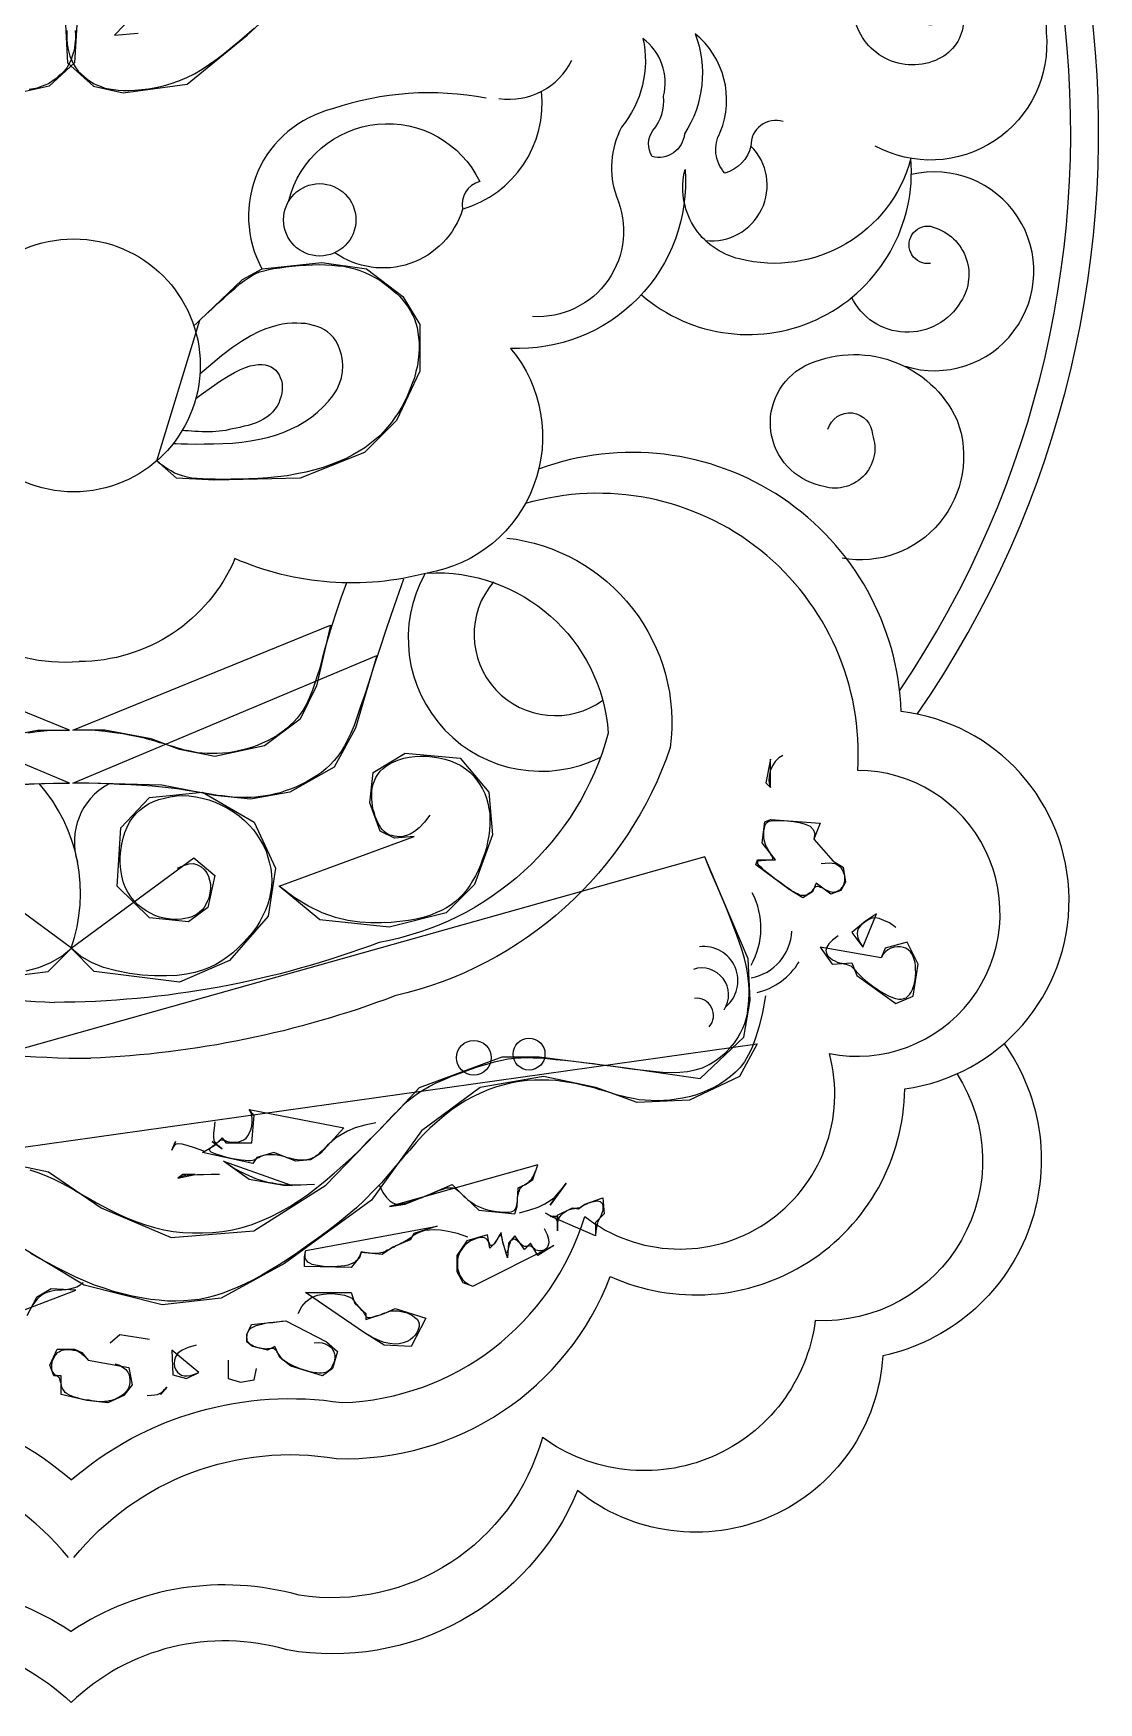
# Model space of a CAD drawing. Header units: metres. Extents: x 264 to 333.9, y 64.1 to 152.5.
# Drawn here: x 297.6 to 333.9, y 64.1 to 120.9 of the extents above; entities that cross this region are included whole.
import ezdxf

# ---------------------------------------------------------------- set-up
doc = ezdxf.new("R2010")
doc.units = ezdxf.units.M
for name, color, linetype in [('3', 3, 'Continuous'), ('4', 4, 'Continuous'), ('7', 7, 'Continuous')]:
    doc.layers.add(name, color=color, linetype=linetype)

msp = doc.modelspace()

# ---------------------------------------------------------------- linework, layer by layer
at = {"layer": '3'}
for points in [[(313.83, 134.75), (300.4, 120.83), (301.2, 120.9)], [(299.11, 121.19), (299.04, 119.89), (298.17, 119.09), (297.15, 118.87), (294.98, 119.16), (292.94, 120.83), (290.98, 122.64)], [(298.73, 121.19), (298.8, 119.89), (299.68, 119.09), (300.69, 118.87), (302.87, 119.16), (304.9, 120.83), (306.86, 122.64)], [(299.06, 120.99), (299.07, 120.84), (299.07, 120.69), (299.05, 120.54), (299.03, 120.39), (299, 120.25), (298.96, 120.11), (298.91, 119.97), (298.84, 119.84), (298.77, 119.72), (298.68, 119.61), (298.59, 119.51), (298.48, 119.42), (298.38, 119.33), (298.26, 119.25), (298.15, 119.18), (298.03, 119.13), (297.9, 119.08), (297.77, 119.03), (297.64, 119), (297.49, 118.98)], [(298.78, 120.99), (298.78, 120.84), (298.78, 120.69), (298.79, 120.54), (298.81, 120.39), (298.84, 120.25), (298.88, 120.11), (298.94, 119.97), (299, 119.84), (299.08, 119.72), (299.16, 119.61), (299.26, 119.51), (299.36, 119.42), (299.47, 119.33), (299.58, 119.25), (299.7, 119.18), (299.82, 119.13), (299.94, 119.08), (300.07, 119.03), (300.21, 119), (300.36, 118.98), (300.52, 118.96), (300.69, 118.95), (300.89, 118.95), (301.09, 118.96), (301.32, 118.98), (301.55, 119.01), (301.8, 119.05), (302.06, 119.11), (302.32, 119.19), (302.58, 119.28), (302.85, 119.39), (303.11, 119.52), (303.37, 119.67), (303.63, 119.84), (303.88, 120.03), (304.14, 120.22), (304.39, 120.43), (304.64, 120.64), (304.89, 120.85), (305.14, 121.07)], [(303.09, 110.95), (303.09, 110.95), (303.19, 111.04), (303.33, 111.17), (303.5, 111.33), (303.7, 111.51), (303.9, 111.7), (304.11, 111.89), (304.31, 112.07), (304.5, 112.23), (304.66, 112.37), (304.81, 112.49), (304.95, 112.58), (305.08, 112.66), (305.2, 112.72), (305.33, 112.78), (305.48, 112.82), (305.64, 112.86), (305.81, 112.89), (306.01, 112.92), (306.22, 112.95), (306.44, 112.98), (306.67, 113), (306.9, 113.01), (307.13, 113.02), (307.35, 113.03), (307.57, 113.02), (307.78, 113.01), (307.99, 112.99), (308.18, 112.97), (308.37, 112.93), (308.56, 112.88), (308.74, 112.83), (308.91, 112.76), (309.08, 112.68), (309.25, 112.59), (309.41, 112.5), (309.56, 112.39), (309.7, 112.28), (309.84, 112.17), (309.97, 112.06), (310.09, 111.94), (310.2, 111.82), (310.29, 111.7), (310.38, 111.58), (310.46, 111.45), (310.53, 111.32), (310.59, 111.18), (310.64, 111.04), (310.68, 110.89), (310.71, 110.72), (310.73, 110.55), (310.75, 110.37), (310.75, 110.18), (310.74, 109.99), (310.72, 109.79), (310.69, 109.59), (310.64, 109.39), (310.59, 109.18), (310.52, 108.98), (310.44, 108.78), (310.36, 108.58), (310.26, 108.38), (310.16, 108.19), (310.05, 108), (309.93, 107.83), (309.81, 107.66), (309.68, 107.5), (309.55, 107.35), (309.41, 107.2), (309.25, 107.07), (309.08, 106.93), (308.9, 106.8), (308.71, 106.68), (308.5, 106.56), (308.27, 106.44), (308.02, 106.33), (307.76, 106.23), (307.49, 106.13), (307.2, 106.05), (306.9, 105.97), (306.59, 105.91), (306.27, 105.85), (305.94, 105.81), (305.61, 105.78), (305.28, 105.76), (304.96, 105.74), (304.64, 105.73), (304.35, 105.73), (304.07, 105.72), (303.82, 105.73), (303.59, 105.73), (303.39, 105.74), (303.2, 105.75), (303.02, 105.77), (302.86, 105.8), (302.71, 105.84), (302.57, 105.89), (302.44, 105.94), (302.32, 106.01), (302.2, 106.08), (302.1, 106.15), (302.01, 106.21), (301.93, 106.27), (301.87, 106.32), (301.83, 106.36), (303.3, 111.14), (304.75, 112.52), (305.41, 112.88), (307.44, 113.1), (308.96, 112.88), (310.2, 111.94), (310.78, 110.99), (310.78, 109.4), (309.98, 107.73), (308.89, 106.64), (306.71, 105.77), (303.81, 105.7), (302.5, 105.77), (301.92, 106.28), (301.83, 106.36)], [(302.38, 106.94), (302.49, 106.94), (302.66, 106.93), (302.88, 106.93), (303.15, 106.92), (303.44, 106.93), (303.76, 106.93), (304.08, 106.94), (304.41, 106.96), (304.72, 106.99), (305.02, 107.03), (305.32, 107.09), (305.6, 107.15), (305.87, 107.23), (306.13, 107.32), (306.38, 107.43), (306.63, 107.55), (306.86, 107.69), (307.09, 107.84), (307.3, 108.01), (307.49, 108.19), (307.67, 108.38), (307.82, 108.57), (307.95, 108.77), (308.04, 108.98), (308.11, 109.18), (308.15, 109.38), (308.16, 109.58), (308.15, 109.77), (308.11, 109.96), (308.06, 110.13), (308, 110.29), (307.92, 110.43), (307.84, 110.55), (307.74, 110.65), (307.64, 110.74), (307.53, 110.81), (307.41, 110.88), (307.29, 110.92), (307.16, 110.96), (307.03, 110.99), (306.89, 111.02), (306.74, 111.03), (306.59, 111.04), (306.44, 111.04), (306.27, 111.02), (306.1, 111), (305.91, 110.96), (305.72, 110.9), (305.51, 110.83), (305.29, 110.74), (305.03, 110.61), (304.75, 110.43), (304.41, 110.21), (304.03, 109.92), (303.59, 109.55), (303.3, 109.3)], [(303.16, 108.47), (303.34, 108.61), (303.69, 108.86), (304, 109.07), (304.26, 109.23), (304.48, 109.36), (304.68, 109.46), (304.85, 109.53), (305.01, 109.58), (305.15, 109.61), (305.28, 109.63), (305.41, 109.63), (305.52, 109.62), (305.63, 109.59), (305.72, 109.55), (305.8, 109.5), (305.88, 109.44), (305.94, 109.36), (305.99, 109.28), (306.03, 109.19), (306.07, 109.09), (306.09, 108.99), (306.1, 108.88), (306.1, 108.77), (306.08, 108.66), (306.06, 108.55), (306.02, 108.43), (305.98, 108.32), (305.92, 108.21), (305.85, 108.11), (305.77, 108.01), (305.68, 107.92), (305.57, 107.84), (305.46, 107.77), (305.34, 107.7), (305.21, 107.65), (305.07, 107.6), (304.94, 107.56), (304.8, 107.53), (304.66, 107.49), (304.53, 107.47), (304.41, 107.44), (304.29, 107.42), (304.18, 107.39), (304.07, 107.38), (303.95, 107.36), (303.84, 107.35), (303.73, 107.34), (303.61, 107.34), (303.49, 107.34), (303.37, 107.34), (303.25, 107.35), (303.13, 107.35), (303.01, 107.36), (302.9, 107.37), (302.79, 107.38), (302.7, 107.39)], [(310.22, 102.33), (310.22, 102.33), (309.9, 101.42), (309.63, 100.63), (309.4, 99.94), (309.2, 99.34), (309.04, 98.83), (308.89, 98.38), (308.76, 98), (308.65, 97.66), (308.54, 97.36), (308.43, 97.1), (308.32, 96.87), (308.21, 96.66), (308.1, 96.47), (307.99, 96.31), (307.86, 96.16), (307.73, 96.02), (307.58, 95.88), (307.43, 95.76), (307.26, 95.64), (307.09, 95.54), (306.92, 95.44), (306.74, 95.35), (306.56, 95.26), (306.38, 95.19), (306.2, 95.13), (306.03, 95.07), (305.86, 95.03), (305.69, 94.99), (305.53, 94.96), (305.36, 94.94), (305.2, 94.92), (305.04, 94.91), (304.88, 94.91), (304.73, 94.91), (304.57, 94.91), (304.41, 94.92), (304.24, 94.94), (304.07, 94.96), (303.9, 94.98), (303.71, 95.01), (303.52, 95.04), (303.31, 95.08), (303.09, 95.11), (302.85, 95.15), (302.6, 95.19), (302.32, 95.22), (302.01, 95.26), (301.68, 95.29), (301.32, 95.31), (300.95, 95.34), (300.57, 95.35), (300.19, 95.37), (299.83, 95.38), (299.5, 95.39), (299.21, 95.39), (298.98, 95.39), (309.31, 99.74), (308.59, 97.26), (307.86, 95.94), (306.35, 95.09), (305.02, 94.85), (303.81, 94.97), (302, 95.33), (299.52, 95.39), (298.98, 95.39)], [(308.28, 102.21), (308.28, 102.21), (308.09, 101.69), (307.93, 101.21), (307.78, 100.76), (307.66, 100.35), (307.55, 99.97), (307.46, 99.63), (307.37, 99.31), (307.29, 99.04), (307.21, 98.79), (307.13, 98.56), (307.05, 98.36), (306.97, 98.18), (306.89, 98.02), (306.8, 97.87), (306.71, 97.74), (306.6, 97.61), (306.49, 97.48), (306.36, 97.36), (306.23, 97.24), (306.08, 97.13), (305.93, 97.02), (305.77, 96.93), (305.6, 96.83), (305.42, 96.75), (305.24, 96.68), (305.05, 96.61), (304.85, 96.55), (304.66, 96.5), (304.46, 96.46), (304.27, 96.43), (304.08, 96.41), (303.89, 96.4), (303.72, 96.4), (303.54, 96.4), (303.38, 96.41), (303.22, 96.43), (303.07, 96.46), (302.92, 96.49), (302.78, 96.52), (302.64, 96.56), (302.51, 96.6), (302.38, 96.64), (302.24, 96.68), (302.1, 96.73), (301.94, 96.77), (301.78, 96.82), (301.6, 96.87), (301.41, 96.92), (301.19, 96.97), (300.95, 97.02), (300.68, 97.07), (300.39, 97.11), (300.08, 97.15), (299.74, 97.18), (299.37, 97.2), (298.98, 97.2), (307.74, 100.77), (307.26, 98.71), (306.71, 97.57), (305.5, 96.66), (303.81, 96.3), (302.6, 96.54), (301.64, 96.9), (300.07, 97.2), (298.98, 97.2)], [(297.45, 97.11), (297.77, 97.15), (298.11, 97.18), (298.47, 97.2), (298.87, 97.2), (290.11, 100.77)], [(297.28, 95.35), (297.66, 95.37), (298.02, 95.38), (298.35, 95.39), (298.63, 95.39), (298.87, 95.39), (288.54, 99.74)], [(296.21, 96.9), (297.78, 97.2), (298.87, 97.2)], [(311.12, 94.31), (311.12, 94.31), (310.93, 94.07), (310.75, 93.88), (310.59, 93.75), (310.45, 93.66), (310.32, 93.61), (310.2, 93.58), (310.1, 93.57), (310, 93.58), (309.91, 93.59), (309.83, 93.61), (309.76, 93.63), (309.69, 93.66), (309.62, 93.71), (309.56, 93.75), (309.51, 93.81), (309.45, 93.88), (309.4, 93.96), (309.35, 94.06), (309.3, 94.16), (309.26, 94.26), (309.23, 94.38), (309.19, 94.49), (309.17, 94.62), (309.15, 94.74), (309.14, 94.86), (309.14, 94.99), (309.14, 95.11), (309.16, 95.24), (309.19, 95.36), (309.23, 95.47), (309.28, 95.59), (309.35, 95.69), (309.43, 95.8), (309.53, 95.89), (309.64, 95.98), (309.77, 96.06), (309.91, 96.13), (310.06, 96.19), (310.23, 96.24), (310.41, 96.28), (310.6, 96.3), (310.8, 96.31), (311, 96.31), (311.21, 96.29), (311.42, 96.26), (311.62, 96.21), (311.82, 96.15), (312, 96.08), (312.17, 95.99), (312.33, 95.88), (312.47, 95.77), (312.6, 95.64), (312.71, 95.5), (312.81, 95.35), (312.9, 95.2), (312.98, 95.04), (313.04, 94.88), (313.09, 94.71), (313.12, 94.53), (313.15, 94.36), (313.16, 94.17), (313.15, 93.99), (313.14, 93.8), (313.12, 93.6), (313.08, 93.4), (313.04, 93.2), (312.98, 93.01), (312.91, 92.81), (312.84, 92.61), (312.76, 92.43), (312.67, 92.24), (312.57, 92.07), (312.47, 91.91), (312.36, 91.76), (312.25, 91.62), (312.12, 91.49), (311.99, 91.37), (311.84, 91.26), (311.68, 91.16), (311.51, 91.07), (311.32, 90.98), (311.11, 90.9), (310.89, 90.83), (310.65, 90.77), (310.39, 90.72), (310.1, 90.69), (309.8, 90.66), (309.47, 90.64), (309.11, 90.65), (308.73, 90.67), (308.33, 90.73), (307.91, 90.83), (307.46, 90.99), (306.99, 91.21), (306.5, 91.51), (305.99, 91.89), (310.58, 93.58), (309.91, 93.52), (309.43, 93.76), (309.07, 94.73), (309.19, 95.76), (310.28, 96.42), (312.15, 96.24), (313.12, 95.09), (313.24, 93.64), (312.63, 91.95), (311.67, 90.99), (309.73, 90.5), (307.38, 90.75), (305.99, 91.89)], [(323.12, 96.33), (323.12, 96.33), (322.98, 96.26), (322.86, 96.13), (322.76, 95.98), (322.69, 95.81), (322.65, 95.63), (322.64, 95.47), (322.66, 95.34), (322.7, 95.25), (322.7, 96.21), (322.54, 95.41), (322.7, 95.25)], [(295.85, 95.33), (298.32, 95.39), (298.87, 95.39)], [(302.54, 92.5), (302.54, 92.5), (302.74, 92.6), (302.92, 92.65), (303.08, 92.66), (303.22, 92.62), (303.34, 92.55), (303.44, 92.46), (303.53, 92.35), (303.59, 92.22), (303.63, 92.1), (303.66, 91.97), (303.66, 91.84), (303.65, 91.72), (303.63, 91.6), (303.6, 91.48), (303.55, 91.37), (303.5, 91.27), (303.44, 91.17), (303.37, 91.09), (303.3, 91.02), (303.22, 90.95), (303.12, 90.9), (303.02, 90.85), (302.91, 90.81), (302.79, 90.79), (302.67, 90.77), (302.53, 90.76), (302.38, 90.76), (302.23, 90.78), (302.08, 90.8), (301.92, 90.84), (301.77, 90.9), (301.62, 90.97), (301.47, 91.05), (301.32, 91.15), (301.19, 91.26), (301.06, 91.39), (300.95, 91.53), (300.85, 91.69), (300.76, 91.86), (300.69, 92.04), (300.64, 92.24), (300.61, 92.45), (300.59, 92.67), (300.59, 92.89), (300.61, 93.11), (300.64, 93.32), (300.69, 93.53), (300.75, 93.72), (300.83, 93.9), (300.91, 94.07), (301.01, 94.22), (301.13, 94.36), (301.26, 94.48), (301.4, 94.59), (301.55, 94.69), (301.72, 94.77), (301.9, 94.84), (302.09, 94.89), (302.29, 94.93), (302.5, 94.96), (302.71, 94.97), (302.93, 94.96), (303.16, 94.93), (303.38, 94.89), (303.6, 94.83), (303.82, 94.75), (304.03, 94.65), (304.24, 94.54), (304.44, 94.42), (304.63, 94.28), (304.81, 94.13), (304.97, 93.97), (305.12, 93.81), (305.25, 93.63), (305.36, 93.45), (305.46, 93.27), (305.55, 93.08), (305.61, 92.88), (305.67, 92.68), (305.71, 92.49), (305.73, 92.29), (305.74, 92.08), (305.73, 91.88), (305.7, 91.68), (305.66, 91.48), (305.61, 91.28), (305.53, 91.08), (305.44, 90.89), (305.34, 90.69), (305.22, 90.5), (305.08, 90.31), (304.93, 90.13), (304.77, 89.96), (304.6, 89.79), (304.42, 89.63), (304.24, 89.49), (304.04, 89.35), (303.84, 89.23), (303.62, 89.13), (303.39, 89.04), (303.13, 88.96), (302.84, 88.9), (302.52, 88.86), (302.16, 88.84), (301.76, 88.84), (301.34, 88.87), (300.9, 88.92), (300.46, 89.01), (300.02, 89.13), (299.61, 89.3), (299.24, 89.51), (298.92, 89.78), (303.09, 92.86), (303.81, 92.25), (303.57, 91.17), (302.91, 90.68), (301.58, 90.81), (300.49, 91.89), (300.61, 93.88), (301.58, 94.91), (303.39, 95.09), (305.14, 94.07), (305.87, 92.5), (305.62, 90.87), (304.3, 89.36), (302.6, 88.63), (299.7, 88.99), (298.92, 89.78)], [(324.42, 92.66), (324.42, 92.66), (324.56, 92.68), (324.69, 92.69), (324.79, 92.68), (324.88, 92.66), (324.95, 92.63), (325.01, 92.6), (325.06, 92.55), (325.1, 92.5), (325.13, 92.45), (325.16, 92.4), (325.18, 92.34), (325.2, 92.29), (325.21, 92.23), (325.21, 92.17), (325.21, 92.12), (325.21, 92.07), (325.2, 92.02), (325.19, 91.98), (325.18, 91.93), (325.16, 91.9), (325.14, 91.86), (325.11, 91.83), (325.09, 91.8), (325.06, 91.77), (325.02, 91.75), (324.99, 91.72), (324.95, 91.71), (324.91, 91.69), (324.87, 91.69), (324.82, 91.68), (324.77, 91.69), (324.72, 91.7), (324.67, 91.72), (324.62, 91.74), (324.56, 91.77), (324.5, 91.8), (324.45, 91.83), (324.4, 91.85), (324.35, 91.87), (324.31, 91.88), (324.28, 91.88), (324.24, 91.87), (324.22, 91.86), (324.19, 91.83), (324.17, 91.81), (324.14, 91.78), (324.12, 91.75), (324.09, 91.71), (324.06, 91.68), (324.03, 91.66), (323.99, 91.63), (323.95, 91.61), (323.91, 91.59), (323.86, 91.58), (323.82, 91.57), (323.77, 91.58), (323.72, 91.58), (323.67, 91.6), (323.61, 91.63), (323.54, 91.66), (323.48, 91.7), (323.4, 91.75), (323.31, 91.81), (323.22, 91.87), (323.12, 91.95), (323.01, 92.03), (322.89, 92.11), (322.78, 92.2), (322.67, 92.28), (322.57, 92.36), (322.47, 92.44), (322.4, 92.51), (322.34, 92.56), (322.3, 92.61), (322.27, 92.65), (322.26, 92.68), (322.26, 92.71), (322.26, 92.73), (322.28, 92.75), (322.31, 92.76), (322.34, 92.77), (322.38, 92.77), (322.42, 92.78), (322.46, 92.78), (322.5, 92.78), (322.54, 92.78), (322.59, 92.79), (322.63, 92.79), (322.67, 92.79), (322.7, 92.79), (322.73, 92.79), (322.75, 92.8), (322.76, 92.81), (322.77, 92.83), (322.77, 92.85), (322.76, 92.88), (322.74, 92.92), (322.71, 92.97), (322.68, 93.03), (322.64, 93.09), (322.6, 93.16), (322.56, 93.23), (322.53, 93.31), (322.5, 93.39), (322.48, 93.47), (322.47, 93.55), (322.47, 93.64), (322.47, 93.71), (322.47, 93.79), (322.49, 93.86), (322.5, 93.92), (322.52, 93.97), (322.54, 94.02), (322.56, 94.05), (322.6, 94.08), (322.65, 94.1), (322.72, 94.11), (322.81, 94.12), (322.94, 94.12), (323.09, 94.12), (323.27, 94.11), (323.48, 94.09), (323.68, 94.06), (323.87, 94), (324.04, 93.93), (324.15, 93.82), (324.2, 93.68), (324.17, 93.49), (324.83, 92.74), (325.17, 92.54), (325.25, 92.03), (325.09, 91.74), (324.75, 91.62), (324.25, 91.99), (324.12, 91.7), (323.79, 91.49), (323.33, 91.78), (322.2, 92.62), (322.25, 92.79), (322.66, 92.79), (322.87, 92.79), (322.41, 93.37), (322.5, 94.08), (322.7, 94.16), (324.38, 94.04), (324.17, 93.49)], [(297.52, 82.25), (297.79, 82.16), (298.05, 82.05), (298.31, 81.94), (298.56, 81.82), (298.8, 81.69), (299.04, 81.55), (299.29, 81.41), (299.53, 81.27), (299.78, 81.13), (300.04, 80.99), (300.3, 80.85), (300.58, 80.72), (300.86, 80.59), (301.15, 80.48), (301.45, 80.38), (301.76, 80.29), (302.07, 80.21), (302.39, 80.15), (302.72, 80.11), (303.05, 80.1), (303.39, 80.1), (303.73, 80.11), (304.07, 80.15), (304.41, 80.21), (304.74, 80.29), (305.07, 80.39), (305.4, 80.52), (305.72, 80.66), (306.03, 80.82), (306.35, 81), (306.65, 81.19), (306.96, 81.4), (307.26, 81.63), (307.56, 81.87), (307.86, 82.13), (308.16, 82.39), (308.45, 82.66), (308.73, 82.93), (308.99, 83.2), (309.24, 83.45), (309.48, 83.69), (309.69, 83.91), (309.87, 84.1), (310.05, 84.28), (310.21, 84.44), (310.36, 84.58), (310.52, 84.71), (310.69, 84.84), (310.88, 84.96), (311.09, 85.08), (311.33, 85.2), (311.6, 85.32), (311.88, 85.44), (312.18, 85.55), (312.47, 85.66), (312.77, 85.76), (313.05, 85.84), (313.31, 85.92), (313.56, 85.97), (313.78, 86.02), (314, 86.04), (314.21, 86.06), (314.42, 86.07), (314.63, 86.06), (314.86, 86.05), (315.12, 86.03), (315.39, 86), (315.69, 85.97), (316.01, 85.94), (316.34, 85.9), (316.68, 85.86), (317.03, 85.81), (317.37, 85.77), (317.72, 85.72), (318.06, 85.67), (318.39, 85.63), (318.71, 85.6), (319.02, 85.57), (319.32, 85.56), (319.61, 85.57), (319.88, 85.59), (320.14, 85.65), (320.38, 85.72), (320.61, 85.83), (320.81, 85.95), (321, 86.09), (321.18, 86.24), (321.33, 86.4), (321.47, 86.56), (321.58, 86.73), (321.68, 86.9), (321.76, 87.06), (321.82, 87.22), (321.87, 87.38), (321.91, 87.55), (321.93, 87.71), (321.95, 87.87), (321.96, 88.04), (321.97, 88.21), (321.97, 88.38), (321.96, 88.56), (321.94, 88.75), (321.91, 88.96), (321.87, 89.19), (321.81, 89.43), (321.73, 89.7), (321.63, 90), (321.52, 90.32), (321.38, 90.67), (321.23, 91.05), (321.06, 91.46), (320.87, 91.91), (320.67, 92.38), (320.46, 92.89), (287.52, 83.63)], [(297.39, 89.01), (297.82, 89.13), (298.23, 89.3), (298.6, 89.51), (298.93, 89.78), (294.76, 92.86)], [(295.8, 82.68), (298.15, 82.18), (299.94, 80.95), (302.32, 79.95), (305.13, 80.17), (307.58, 81.73), (309.95, 84.17), (310.76, 85.05), (313.57, 86.09), (314.83, 86.09), (317.79, 85.72), (320.31, 85.35), (321.79, 86.76), (322.01, 88.01), (321.94, 89.42), (321.05, 91.49), (320.46, 92.89)], [(326.96, 90.49), (326.96, 90.49), (326.74, 90.64), (326.55, 90.73), (326.39, 90.79), (326.26, 90.81), (326.15, 90.8), (326.06, 90.77), (325.98, 90.72), (325.9, 90.67), (325.82, 90.61), (325.75, 90.54), (325.69, 90.46), (325.65, 90.37), (325.64, 90.27), (325.66, 90.14), (325.72, 90), (325.84, 89.82), (326.3, 90.95), (325.92, 90.7), (325.46, 90.32), (325.84, 89.82)], [(295.24, 88.63), (298.14, 88.99), (298.93, 89.78)], [(325, 90.2), (325, 90.2), (324.8, 90.06), (324.68, 89.93), (324.61, 89.82), (324.58, 89.71), (324.6, 89.61), (324.65, 89.52), (324.72, 89.45), (324.8, 89.39), (324.88, 89.35), (324.96, 89.31), (325.04, 89.29), (325.12, 89.27), (325.19, 89.25), (325.26, 89.24), (325.32, 89.22), (325.38, 89.2), (325.43, 89.18), (325.47, 89.14), (325.51, 89.1), (325.56, 89.05), (325.61, 88.99), (325.67, 88.93), (325.74, 88.85), (325.82, 88.77), (325.93, 88.68), (326.04, 88.59), (326.17, 88.49), (326.31, 88.4), (326.44, 88.31), (326.58, 88.23), (326.71, 88.16), (326.84, 88.11), (326.95, 88.07), (327.06, 88.05), (327.15, 88.05), (327.23, 88.07), (327.31, 88.1), (327.37, 88.15), (327.43, 88.22), (327.48, 88.29), (327.52, 88.38), (327.56, 88.48), (327.59, 88.59), (327.61, 88.71), (327.63, 88.83), (327.64, 88.95), (327.63, 89.07), (327.63, 89.18), (327.61, 89.3), (327.58, 89.4), (327.55, 89.5), (327.5, 89.59), (327.45, 89.66), (327.38, 89.73), (327.3, 89.78), (327.22, 89.81), (327.12, 89.83), (327.01, 89.83), (326.9, 89.82), (326.79, 89.78), (326.69, 89.73), (326.6, 89.66), (326.52, 89.56), (326.46, 89.45), (324.38, 89.82), (324.79, 89.24), (325.46, 89.28), (325.63, 88.86), (326.96, 87.9), (327.55, 88.15), (327.72, 89.24), (327.34, 89.99), (326.59, 89.78), (326.46, 89.45)], [(322.53, 88.16), (322.53, 88.16), (322.42, 87.6), (322.31, 87.13), (322.19, 86.73), (322.07, 86.41), (321.94, 86.14), (321.81, 85.92), (321.66, 85.73), (321.51, 85.57), (321.34, 85.42), (321.16, 85.28), (320.97, 85.16), (320.77, 85.05), (320.57, 84.95), (320.36, 84.87), (320.15, 84.79), (319.93, 84.73), (319.71, 84.68), (319.49, 84.65), (319.27, 84.62), (319.06, 84.6), (318.84, 84.59), (318.63, 84.6), (318.43, 84.61), (318.23, 84.63), (318.03, 84.67), (317.84, 84.71), (317.65, 84.75), (317.46, 84.8), (317.27, 84.86), (317.08, 84.92), (316.89, 84.97), (316.7, 85.03), (316.49, 85.08), (316.29, 85.13), (316.07, 85.18), (315.85, 85.22), (315.63, 85.25), (315.4, 85.28), (315.16, 85.29), (314.92, 85.3), (314.67, 85.29), (314.42, 85.28), (314.16, 85.25), (313.9, 85.2), (313.64, 85.14), (313.38, 85.07), (313.12, 84.98), (312.86, 84.87), (312.6, 84.74), (312.34, 84.6), (312.09, 84.45), (311.84, 84.27), (311.6, 84.08), (311.36, 83.88), (311.12, 83.66), (310.88, 83.43), (310.65, 83.18), (310.43, 82.92), (310.2, 82.65), (309.96, 82.38), (309.72, 82.1), (309.47, 81.81), (309.2, 81.53), (308.92, 81.24), (308.62, 80.96), (308.3, 80.69), (307.98, 80.42), (307.64, 80.16), (307.3, 79.91), (306.96, 79.67), (306.63, 79.44), (306.31, 79.22), (305.99, 79.02), (305.69, 78.84), (305.4, 78.67), (305.12, 78.51), (304.84, 78.37), (304.57, 78.25), (304.31, 78.14), (304.05, 78.04), (303.79, 77.96), (303.53, 77.89), (303.27, 77.84), (303.01, 77.81), (302.75, 77.79), (302.48, 77.78), (302.2, 77.78), (301.91, 77.81), (301.62, 77.84), (301.31, 77.89), (301, 77.95), (300.68, 78.03), (300.36, 78.11), (300.04, 78.22), (299.72, 78.33), (299.4, 78.46), (299.08, 78.6), (298.76, 78.75), (298.45, 78.91), (298.15, 79.07), (297.85, 79.23), (297.55, 79.4)], [(286.03, 81.43), (322.24, 86.53), (321.64, 85.42), (319.94, 84.61), (318.16, 84.54), (316.76, 85.05), (314.98, 85.42), (312.83, 85.05), (310.83, 83.57), (309.13, 81.21), (306.17, 79.06), (304.02, 77.88), (302.02, 77.66), (299.36, 78.32), (296.92, 79.8)], [(309.28, 83.84), (309.28, 83.84), (308.9, 83.76), (308.58, 83.67), (308.32, 83.56), (308.1, 83.44), (307.91, 83.32), (307.77, 83.2), (307.64, 83.08), (307.54, 82.98), (307.45, 82.89), (307.37, 82.82), (307.31, 82.76), (307.24, 82.72), (307.19, 82.68), (307.14, 82.65), (307.09, 82.63), (307.04, 82.61), (306.98, 82.6), (306.93, 82.59), (306.87, 82.58), (306.8, 82.58), (306.74, 82.58), (306.67, 82.58), (306.6, 82.59), (306.52, 82.6), (306.44, 82.62), (306.36, 82.64), (306.27, 82.66), (306.18, 82.69), (306.1, 82.71), (306.01, 82.73), (305.92, 82.75), (305.84, 82.76), (305.76, 82.76), (305.68, 82.76), (305.6, 82.76), (305.53, 82.74), (305.46, 82.73), (305.4, 82.71), (305.35, 82.69), (305.3, 82.66), (305.26, 82.64), (305.22, 82.62), (305.18, 82.6), (305.14, 82.58), (305.09, 82.56), (305.02, 82.55), (304.94, 82.55), (304.84, 82.56), (304.71, 82.57), (304.57, 82.6), (304.41, 82.62), (304.26, 82.66), (304.1, 82.7), (303.96, 82.74), (303.84, 82.78), (303.74, 82.82), (303.68, 82.85), (303.64, 82.89), (303.63, 82.93), (303.64, 82.96), (303.66, 82.99), (303.69, 83.02), (303.74, 83.06), (303.78, 83.09), (303.82, 83.12), (303.86, 83.15), (303.89, 83.18), (303.92, 83.2), (303.96, 83.23), (303.98, 83.25), (304.01, 83.26), (304.04, 83.27), (304.06, 83.27), (304.08, 83.27), (304.1, 83.26), (304.13, 83.25), (304.16, 83.24), (304.2, 83.22), (304.25, 83.21), (304.31, 83.2), (304.37, 83.19), (304.45, 83.19), (304.53, 83.19), (304.62, 83.2), (304.71, 83.23), (304.79, 83.27), (304.87, 83.32), (304.93, 83.4), (304.99, 83.5), (305.03, 83.61), (305.06, 83.73), (305.08, 83.86), (305.08, 83.98), (305.06, 84.1), (305.03, 84.21), (304.97, 84.3), (308.19, 83.67), (307.4, 82.8), (307.06, 82.59), (306.56, 82.54), (305.81, 82.84), (305.23, 82.67), (305.1, 82.46), (303.39, 82.84), (303.81, 83.09), (304.06, 83.34), (304.18, 83.17), (305.06, 83.17), (305.14, 84.09), (304.97, 84.3)], [(303.81, 83.88), (303.81, 83.88), (303.78, 83.66), (303.76, 83.49), (303.76, 83.36), (303.77, 83.26), (303.81, 83.19), (303.86, 83.12), (303.95, 83.05), (304.06, 82.96), (303.72, 83.21), (304.06, 82.96)], [(303.43, 82.88), (303.43, 82.88), (303.11, 82.99), (302.87, 83.07), (302.7, 83.12), (302.57, 83.13), (302.49, 83.12), (302.43, 83.08), (302.39, 83.02), (302.34, 82.92), (302.47, 83.21), (302.34, 82.92)], [(307.19, 81.75), (307.19, 81.75), (306.93, 81.74), (306.73, 81.73), (306.55, 81.72), (306.41, 81.72), (306.29, 81.73), (306.17, 81.73), (306.05, 81.75), (305.93, 81.76), (305.78, 81.79), (305.61, 81.82), (305.42, 81.87), (305.2, 81.94), (304.97, 82.04), (304.7, 82.17), (304.41, 82.33), (304.1, 82.54), (306.44, 81.71), (306.14, 81.71), (304.97, 81.92), (304.1, 82.54)], [(309.4, 81.71), (309.4, 81.71), (309.52, 81.48), (309.64, 81.31), (309.75, 81.19), (309.86, 81.12), (309.97, 81.08), (310.07, 81.08), (310.17, 81.09), (310.27, 81.11), (310.37, 81.14), (310.46, 81.17), (310.56, 81.2), (310.66, 81.24), (310.75, 81.27), (310.85, 81.31), (310.95, 81.35), (311.04, 81.39), (311.14, 81.43), (311.24, 81.47), (311.34, 81.51), (311.44, 81.55), (311.53, 81.58), (311.62, 81.61), (311.7, 81.63), (311.78, 81.64), (311.84, 81.64), (311.9, 81.63), (311.96, 81.61), (312.01, 81.59), (312.06, 81.55), (312.11, 81.51), (312.16, 81.46), (312.21, 81.41), (312.27, 81.35), (312.34, 81.29), (312.41, 81.23), (312.49, 81.17), (312.58, 81.11), (312.67, 81.05), (312.77, 81), (312.88, 80.95), (313, 80.91), (313.13, 80.88), (313.25, 80.85), (313.38, 80.83), (313.5, 80.82), (313.62, 80.81), (313.72, 80.81), (313.81, 80.81), (313.88, 80.82), (313.94, 80.84), (313.98, 80.86), (314.01, 80.89), (314.04, 80.93), (314.05, 80.97), (314.06, 81.01), (314.07, 81.06), (314.08, 81.12), (314.09, 81.18), (314.1, 81.25), (314.1, 81.31), (314.11, 81.38), (314.13, 81.44), (314.14, 81.49), (314.16, 81.54), (314.18, 81.59), (314.2, 81.62), (314.22, 81.65), (314.25, 81.68), (314.28, 81.71), (314.32, 81.73), (314.35, 81.75), (314.39, 81.77), (314.43, 81.8), (314.48, 81.83), (314.52, 81.87), (314.57, 81.93), (314.62, 82.01), (314.67, 82.12), (314.73, 82.25), (314.79, 82.42), (309.74, 81), (310.28, 81.08), (311.03, 81.38), (311.87, 81.75), (312.16, 81.46), (312.78, 80.88), (314, 80.75), (314.08, 81), (314.12, 81.63), (314.37, 81.75), (314.62, 81.92), (314.79, 82.42)], [(303.97, 82.09), (303.97, 82.09), (303.68, 82.09), (303.42, 82.08), (303.2, 82.08), (303.01, 82.07), (302.86, 82.06), (302.73, 82.03), (302.63, 82), (302.55, 81.96), (303.14, 82.09), (302.72, 82.09), (302.55, 81.96)], [(314.16, 80.79), (314.16, 80.79), (314.52, 80.89), (314.8, 80.98), (315.03, 81.09), (315.21, 81.2), (315.36, 81.32), (315.49, 81.46), (315.62, 81.62), (315.75, 81.79), (315.21, 81.04), (315.37, 81.29), (315.75, 81.79)], [(315.04, 80.79), (315.04, 80.79), (315.1, 80.75), (315.16, 80.72), (315.21, 80.69), (315.26, 80.67), (315.3, 80.65), (315.34, 80.63), (315.37, 80.61), (315.4, 80.58), (315.42, 80.55), (315.43, 80.51), (315.44, 80.47), (315.45, 80.43), (315.45, 80.39), (315.46, 80.36), (315.46, 80.35), (315.46, 80.34), (315.46, 80.35), (315.46, 80.37), (315.46, 80.41), (315.47, 80.45), (315.48, 80.5), (315.49, 80.56), (315.51, 80.61), (315.54, 80.66), (315.58, 80.71), (315.62, 80.75), (315.66, 80.79), (315.71, 80.82), (315.76, 80.85), (315.81, 80.88), (315.86, 80.9), (315.91, 80.91), (315.95, 80.92), (315.99, 80.93), (316.03, 80.93), (316.06, 80.94), (316.09, 80.94), (316.11, 80.94), (316.14, 80.95), (316.17, 80.95), (316.19, 80.96), (316.22, 80.97), (316.25, 80.99), (316.28, 81.01), (316.32, 81.03), (316.35, 81.05), (316.4, 81.07), (316.45, 81.09), (316.5, 81.12), (316.56, 81.14), (316.62, 81.16), (316.69, 81.17), (316.75, 81.18), (316.81, 81.19), (316.86, 81.18), (316.91, 81.17), (316.94, 81.14), (316.97, 81.11), (316.99, 81.06), (317, 81.01), (317, 80.95), (317, 80.89), (316.99, 80.83), (316.96, 80.77), (316.94, 80.71), (316.9, 80.64), (316.87, 80.57), (316.83, 80.49), (316.8, 80.4), (316.78, 80.29), (316.76, 80.16), (316.75, 80), (315.21, 80.67), (315.46, 80.67), (315.46, 80.17), (315.46, 80.71), (315.96, 80.96), (316.17, 80.92), (316.38, 81.08), (317, 81.29), (317.04, 80.75), (316.75, 80.46), (316.75, 80)], [(312.41, 79.96), (312.41, 79.96), (312.05, 80.08), (311.74, 80.15), (311.48, 80.2), (311.27, 80.21), (311.1, 80.2), (310.95, 80.18), (310.84, 80.15), (310.75, 80.11), (310.67, 80.08), (310.61, 80.04), (310.56, 80.01), (310.52, 79.98), (310.48, 79.95), (310.45, 79.92), (310.41, 79.9), (310.37, 79.87), (310.32, 79.84), (310.27, 79.81), (310.21, 79.78), (310.15, 79.75), (310.09, 79.72), (310.02, 79.69), (309.96, 79.66), (309.9, 79.62), (309.84, 79.59), (309.78, 79.56), (309.73, 79.53), (309.67, 79.51), (309.62, 79.48), (309.57, 79.46), (309.51, 79.44), (309.45, 79.42), (309.39, 79.41), (309.33, 79.4), (309.26, 79.4), (309.2, 79.4), (309.14, 79.4), (309.08, 79.41), (309.03, 79.41), (308.98, 79.42), (308.94, 79.42), (308.9, 79.43), (308.87, 79.43), (308.85, 79.43), (308.83, 79.43), (308.81, 79.43), (308.8, 79.43), (308.79, 79.42), (308.78, 79.41), (308.77, 79.4), (308.76, 79.38), (308.75, 79.37), (308.74, 79.34), (308.73, 79.32), (308.71, 79.29), (308.69, 79.26), (308.67, 79.22), (308.64, 79.18), (308.6, 79.14), (308.56, 79.11), (308.5, 79.07), (308.42, 79.04), (308.33, 79.01), (308.23, 78.98), (308.1, 78.97), (307.96, 78.96), (307.81, 78.95), (307.65, 78.95), (307.5, 78.96), (307.36, 78.98), (307.23, 79), (307.12, 79.03), (307.03, 79.07), (306.97, 79.11), (306.92, 79.17), (306.89, 79.22), (306.88, 79.28), (306.88, 79.35), (306.88, 79.42), (306.9, 79.5), (311.36, 80.33), (310.57, 80.08), (310.45, 79.87), (309.86, 79.62), (309.49, 79.37), (308.9, 79.42), (308.78, 79.46), (308.73, 79.29), (308.44, 78.92), (306.85, 78.96), (306.85, 79.29), (306.9, 79.5)], [(315, 80.25), (315, 80.25), (315.1, 80.05), (315.15, 79.89), (315.16, 79.76), (315.13, 79.65), (315.09, 79.58), (315.02, 79.53), (314.95, 79.5), (314.88, 79.49), (314.82, 79.49), (314.77, 79.5), (314.72, 79.52), (314.68, 79.55), (314.64, 79.58), (314.61, 79.6), (314.58, 79.63), (314.55, 79.65), (314.52, 79.65), (314.49, 79.66), (314.46, 79.65), (314.43, 79.65), (314.4, 79.64), (314.37, 79.64), (314.34, 79.64), (314.31, 79.65), (314.27, 79.67), (314.24, 79.7), (314.2, 79.73), (314.16, 79.77), (314.13, 79.8), (314.09, 79.84), (314.05, 79.86), (314.02, 79.88), (313.98, 79.89), (313.95, 79.89), (313.92, 79.87), (313.9, 79.85), (313.87, 79.83), (313.85, 79.79), (313.83, 79.75), (313.82, 79.71), (313.8, 79.66), (313.79, 79.61), (313.78, 79.56), (313.77, 79.52), (313.76, 79.48), (313.75, 79.45), (313.74, 79.43), (313.72, 79.43), (313.71, 79.44), (313.7, 79.47), (313.68, 79.51), (313.66, 79.56), (313.65, 79.61), (313.63, 79.67), (313.61, 79.73), (313.6, 79.78), (313.59, 79.84), (313.58, 79.88), (313.57, 79.92), (313.56, 79.96), (313.55, 79.99), (313.54, 80), (313.52, 80.01), (313.51, 80.01), (313.49, 80), (313.47, 79.98), (313.45, 79.96), (313.43, 79.93), (313.41, 79.89), (313.38, 79.86), (313.36, 79.82), (313.33, 79.78), (313.31, 79.75), (313.29, 79.72), (313.27, 79.7), (313.25, 79.68), (313.23, 79.67), (313.21, 79.67), (313.19, 79.67), (313.17, 79.69), (313.16, 79.71), (313.14, 79.74), (313.13, 79.77), (313.11, 79.81), (313.08, 79.85), (313.05, 79.88), (313.02, 79.91), (312.97, 79.93), (312.92, 79.94), (312.86, 79.94), (312.79, 79.93), (312.72, 79.92), (312.64, 79.89), (312.57, 79.86), (312.5, 79.83), (312.43, 79.78), (312.37, 79.74), (312.31, 79.69), (312.26, 79.63), (312.22, 79.58), (312.18, 79.52), (312.14, 79.45), (312.11, 79.39), (312.09, 79.33), (312.07, 79.26), (312.06, 79.19), (312.05, 79.13), (312.05, 79.06), (312.05, 78.99), (312.06, 78.92), (312.07, 78.86), (312.09, 78.79), (312.11, 78.72), (312.14, 78.65), (312.18, 78.58), (312.23, 78.52), (312.29, 78.45), (312.37, 78.39), (312.46, 78.34), (312.58, 78.29), (315.33, 79.67), (314.79, 79.33), (314.54, 79.75), (314.33, 79.54), (314, 80), (313.79, 79.75), (313.75, 79.25), (313.58, 79.83), (313.54, 80.12), (313.33, 79.75), (313.16, 79.58), (313.08, 80.04), (312.37, 79.83), (312.03, 79.33), (312.03, 78.79), (312.24, 78.41), (312.58, 78.29)], [(299.33, 78.41), (299.33, 78.41), (299.23, 78.32), (299.12, 78.26), (298.99, 78.22), (298.87, 78.19), (298.74, 78.17), (298.61, 78.16), (298.48, 78.15), (298.37, 78.14), (298.27, 78.12), (298.17, 78.1), (298.09, 78.07), (298.01, 78.04), (297.94, 78), (297.88, 77.95), (297.82, 77.91), (297.77, 77.85), (297.72, 77.79), (297.67, 77.73), (297.62, 77.66)], [(293.4, 75.99), (299.08, 78.16), (298.24, 78.2), (297.74, 77.91), (297.41, 77.28)], [(306.64, 77.36), (306.64, 77.36), (306.76, 77.6), (306.91, 77.77), (307.09, 77.9), (307.3, 77.98), (307.5, 78.02), (307.71, 78.04), (307.9, 78.03), (308.07, 78.01), (308.21, 77.98), (308.31, 77.95), (308.4, 77.92), (308.46, 77.88), (308.5, 77.84), (308.54, 77.79), (308.57, 77.75), (308.6, 77.7), (308.64, 77.66), (308.67, 77.62), (308.71, 77.58), (308.75, 77.53), (308.78, 77.49), (308.82, 77.46), (308.85, 77.42), (308.87, 77.38), (308.89, 77.35), (308.91, 77.32), (308.93, 77.29), (308.94, 77.27), (308.96, 77.25), (308.98, 77.24), (309.01, 77.23), (309.04, 77.22), (309.08, 77.23), (309.14, 77.24), (309.19, 77.25), (309.26, 77.27), (309.32, 77.29), (309.39, 77.31), (309.46, 77.33), (309.52, 77.36), (309.58, 77.38), (309.64, 77.4), (309.7, 77.42), (309.76, 77.44), (309.82, 77.45), (309.89, 77.45), (309.97, 77.45), (310.05, 77.45), (310.14, 77.43), (310.24, 77.41), (310.34, 77.38), (310.44, 77.34), (310.53, 77.29), (310.61, 77.23), (310.68, 77.17), (310.73, 77.09), (310.75, 77.01), (310.75, 76.92), (310.72, 76.82), (310.68, 76.73), (310.62, 76.63), (310.54, 76.55), (310.45, 76.47), (310.34, 76.41), (310.21, 76.36), (310.07, 76.33), (309.92, 76.32), (309.75, 76.34), (309.56, 76.38), (309.36, 76.45), (309.14, 76.56), (308.89, 76.7), (306.89, 78.07), (308.44, 78.07), (308.56, 77.7), (308.94, 77.36), (308.94, 77.16), (309.56, 77.36), (309.94, 77.53), (310.98, 77.2), (310.48, 76.24), (309.56, 76.28), (308.89, 76.7)], [(300.25, 76.36), (300.58, 76.65), (301.59, 76.49)], [(307.18, 76.36), (307.18, 76.36), (307.33, 76.37), (307.45, 76.36), (307.56, 76.33), (307.65, 76.29), (307.72, 76.24), (307.78, 76.19), (307.82, 76.12), (307.85, 76.06), (307.87, 75.99), (307.88, 75.92), (307.88, 75.85), (307.87, 75.78), (307.86, 75.72), (307.84, 75.66), (307.81, 75.6), (307.78, 75.54), (307.75, 75.49), (307.71, 75.45), (307.67, 75.41), (307.62, 75.38), (307.57, 75.36), (307.5, 75.34), (307.43, 75.33), (307.35, 75.33), (307.26, 75.34), (307.15, 75.36), (307.04, 75.38), (306.93, 75.41), (306.82, 75.45), (306.71, 75.48), (306.6, 75.52), (306.51, 75.56), (306.42, 75.6), (306.35, 75.64), (306.28, 75.68), (306.22, 75.72), (306.17, 75.76), (306.12, 75.79), (306.08, 75.83), (306.05, 75.88), (306.02, 75.92), (305.99, 75.96), (305.96, 76), (305.93, 76.04), (305.91, 76.08), (305.88, 76.11), (305.86, 76.13), (305.83, 76.15), (305.81, 76.17), (305.78, 76.17), (305.75, 76.17), (305.71, 76.17), (305.68, 76.16), (305.64, 76.16), (305.6, 76.16), (305.55, 76.15), (305.5, 76.16), (305.45, 76.16), (305.4, 76.17), (305.35, 76.18), (305.29, 76.19), (305.24, 76.21), (305.19, 76.23), (305.14, 76.24), (305.1, 76.26), (305.06, 76.28), (305.03, 76.3), (305, 76.32), (304.97, 76.35), (304.95, 76.37), (304.93, 76.39), (304.92, 76.42), (304.91, 76.44), (304.9, 76.47), (304.9, 76.5), (304.89, 76.53), (304.89, 76.56), (304.9, 76.6), (304.9, 76.63), (304.91, 76.67), (304.93, 76.71), (304.94, 76.74), (304.96, 76.78), (304.99, 76.82), (305.03, 76.86), (305.08, 76.89), (305.14, 76.92), (305.21, 76.95), (305.3, 76.98), (305.4, 77), (305.52, 77.03), (305.64, 77.05), (305.78, 77.06), (305.92, 77.08), (306.07, 77.1), (306.22, 77.11), (307.6, 76.4), (307.98, 76.07), (307.81, 75.49), (307.47, 75.24), (306.39, 75.57), (306.01, 75.86), (305.85, 76.24), (305.6, 76.11), (305.09, 76.24), (304.89, 76.4), (304.89, 76.65), (305.05, 76.99), (305.8, 77.07), (306.22, 77.11)], [(300.42, 75.65), (300.42, 75.65), (300.57, 75.6), (300.69, 75.53), (300.78, 75.46), (300.85, 75.37), (300.89, 75.28), (300.91, 75.2), (300.92, 75.11), (300.92, 75.03), (300.91, 74.95), (300.89, 74.89), (300.87, 74.82), (300.84, 74.77), (300.8, 74.72), (300.76, 74.67), (300.72, 74.63), (300.67, 74.59), (300.61, 74.55), (300.55, 74.52), (300.49, 74.48), (300.43, 74.45), (300.36, 74.43), (300.29, 74.4), (300.21, 74.39), (300.14, 74.37), (300.06, 74.37), (299.98, 74.36), (299.89, 74.36), (299.8, 74.37), (299.71, 74.38), (299.62, 74.39), (299.53, 74.41), (299.43, 74.42), (299.33, 74.44), (299.23, 74.46), (299.13, 74.49), (299.03, 74.52), (298.94, 74.55), (298.86, 74.59), (298.79, 74.63), (298.72, 74.68), (298.68, 74.73), (298.64, 74.79), (298.61, 74.86), (298.59, 74.92), (298.58, 74.98), (298.56, 75.04), (298.55, 75.09), (298.54, 75.13), (298.52, 75.17), (298.5, 75.19), (298.48, 75.21), (298.45, 75.23), (298.42, 75.25), (298.4, 75.26), (298.37, 75.28), (298.35, 75.3), (298.33, 75.32), (298.31, 75.36), (298.29, 75.39), (298.28, 75.43), (298.27, 75.48), (298.26, 75.53), (298.26, 75.58), (298.27, 75.64), (298.28, 75.7), (298.29, 75.76), (298.32, 75.82), (298.34, 75.87), (298.38, 75.93), (298.42, 75.98), (298.46, 76.03), (298.51, 76.06), (298.56, 76.09), (298.62, 76.12), (298.68, 76.13), (298.75, 76.14), (298.81, 76.14), (298.88, 76.14), (298.94, 76.13), (299, 76.12), (299.06, 76.11), (299.12, 76.09), (299.17, 76.07), (299.23, 76.03), (299.29, 75.99), (299.35, 75.93), (299.42, 75.86), (299.5, 75.78), (300.88, 75.53), (301, 74.94), (300.71, 74.57), (300.17, 74.32), (299.46, 74.4), (298.58, 74.61), (298.58, 75.24), (298.33, 75.24), (298.2, 75.61), (298.45, 76.15), (299.04, 76.15), (299.29, 76.03), (299.5, 75.78)], [(303.17, 76.28), (303.17, 76.28), (302.9, 76.21), (302.7, 76.11), (302.55, 76.01), (302.47, 75.89), (302.43, 75.78), (302.42, 75.66), (302.44, 75.55), (302.48, 75.45), (302.54, 75.37), (302.6, 75.31), (302.67, 75.26), (302.76, 75.24), (302.86, 75.24), (302.98, 75.25), (303.11, 75.3), (303.26, 75.36), (302.34, 76.11), (302.38, 75.28), (302.84, 75.15), (303.26, 75.36)], [(304.26, 75.78), (304.26, 75.15), (304.68, 75.03), (305.14, 75.11), (305.22, 75.49)], [(301.5, 74.57), (301.5, 74.57), (301.65, 74.58), (301.77, 74.6), (301.86, 74.61), (301.93, 74.64), (301.99, 74.67), (302.04, 74.71), (302.1, 74.78), (302.17, 74.86), (301.96, 74.61), (302.17, 74.86)]]:
    msp.add_lwpolyline(points, dxfattribs=at)
for points in [[(328.19, 121.18, -1.38), (328.52, 122.6, -0.61), (328.41, 120.02, -0.5), (325.53, 121.51, -0.43), (327.27, 124.81, -0.5), (332.07, 120.91, -0.6), (326.25, 117.06)], [(320.48, 113.85, 0.71), (322.03, 117.06, -0.28), (321.14, 116.14, -0.32), (320.99, 117.53, 0.33), (320.13, 120.88, -0.24), (319.77, 117.47, -0.46), (318.67, 116.7, -0.3), (318.7, 117.59, 0.21), (319.06, 118.75, 0.3), (318.36, 120.72, -0.23), (317.63, 117.7, 0.21), (317.46, 115.34, -0.56), (314.61, 111.26, -0.56)], [(306.32, 115.21, -0.7), (312.81, 115.85, 0.4), (312.23, 114.91, -0.51), (307.89, 113.43)], [(318.31, 112, 0.67), (327.47, 116.63, -0.41), (321.64, 113.22, -0.42), (319.79, 116.26)], [(278.06, 116.26, 0.45), (283.99, 110.18, 0.58), (286.83, 102.54, 0.17), (293.35, 103.03, 0.32), (299.19, 99.53)], [(319.79, 116.26, -0.45), (313.86, 110.18, -0.58), (311.02, 102.54, -0.17), (304.49, 103.03, -0.3), (299.19, 99.53)], [(328.13, 113.07, -1.15), (328.13, 114.33, -0.52), (329.17, 111.77, -0.6), (325.45, 111.92)], [(324.65, 107.43, -0.85), (326.16, 107.25, -0.64), (324.41, 105.51, -0.7), (323.86, 109.58, -0.42), (329.04, 107.74, -0.58), (325.13, 103.04)], [(284.11, 103.73, 0.42), (278.55, 96.61, 0.26), (287.92, 88.16, 0.09), (299.59, 86.04)], [(313.73, 103.73, -0.42), (319.29, 96.61, -0.26), (309.93, 88.16, -0.08), (299.59, 86.04)], [(286.83, 102.54, 0.41), (280.67, 97.09, 0.29), (288.46, 89.98, 0.08), (298.34, 87.94, 0.08)], [(311.02, 102.54, -0.41), (317.18, 97.09, -0.29), (309.39, 89.98, -0.09), (298.34, 87.94, -0.08)]]:
    msp.add_lwpolyline(points, format="xyb", dxfattribs=at)
for centre, radius in [((307.37, 114.55), 1.23), ((299.01, 109.6), 4.3), ((312.61, 86.06), 0.59), ((314.49, 86.18), 0.54)]:
    msp.add_circle(centre, radius, dxfattribs=at)
for centre, radius, start, end in [((298.92, 117.55), 33.98, 325.98, 214.02), ((313.82, 121), 2.35, 261.34, 334.41), ((311.1, 108.68), 10.19, 79.07, 108.87), ((311.17, 118.52), 3.76, 286.32, 6.19), ((308.7, 114.68), 3.75, 103.84, 208.62), ((322.87, 117.09), 0.84, 72.17, 182.01), ((328.27, 112.8), 3.38, 252.91, 103.48), ((314.9, 100.32), 4.52, 150.88, 296.36), ((315.38, 100.45), 2.76, 139.7, 305.98), ((293.61, 91.66), 5.63, 340.51, 41.36), ((301.28, 93.4), 2.25, 119.09, 197.59), ((319.81, 90.47), 2.56, 330.3, 27.75), ((321.74, 90.43), 1.68, 280.27, 357.73), ((320.43, 88.68), 1.16, 309.11, 97.33), ((321.7, 90.51), 2.3, 283.74, 328.85), ((320.36, 88.2), 0.91, 326.09, 108.26), ((320.18, 87.5), 0.58, 318.23, 96.92)]:
    msp.add_arc(centre, radius, start, end, dxfattribs=at)
at = {"layer": '4'}
for points in [[(298.83, 69.06, 0.27), (289.91, 72.43, -0.32), (280.59, 78.62, -0.54), (270.59, 85, -0.88), (270.71, 97.83, -0.51), (283, 106.08)], [(299.01, 69.06, -0.27), (307.94, 72.43, 0.32), (317.25, 78.62, 0.54), (327.26, 85, 0.88), (327.14, 97.83, 0.51), (314.84, 106.08)], [(267.22, 86.55, 0.54), (271.33, 75.92, 0.61), (281.7, 71.34, 0.35), (291.59, 65.92, -0.27), (298.92, 64.13, -0.27)], [(330.63, 86.55, -0.54), (326.51, 75.92, -0.61), (316.14, 71.34, -0.35), (306.26, 65.92, 0.27), (298.92, 64.13, 0.27)]]:
    msp.add_lwpolyline(points, format="xyb", dxfattribs=at)
msp.add_arc((298.92, 117.55), 34.93, 325.44, 214.56, dxfattribs=at)
at = {"layer": '7'}
for points in [[(298.92, 71.7, 0.22), (289.72, 74.33, -0.32), (281.47, 80.66, -0.72), (273.15, 86.2, -1.1), (272.18, 95.83, -0.52), (283.49, 104.9)], [(298.92, 71.7, -0.22), (308.13, 74.33, 0.32), (316.38, 80.66, 0.72), (324.7, 86.2, 1.1), (325.66, 95.83, 0.52), (314.36, 104.9)], [(268.82, 85.52, 0.61), (273.62, 77.12, 0.57), (282.91, 73.15, 0.38), (291.17, 67.78, -0.22), (298.92, 66.55, -0.22)], [(329.03, 85.52, -0.61), (324.22, 77.12, -0.57), (314.94, 73.15, -0.38), (306.67, 67.78, 0.22), (298.92, 66.55, 0.22)]]:
    msp.add_lwpolyline(points, format="xyb", dxfattribs=at)

doc.saveas('drawing.dxf')
